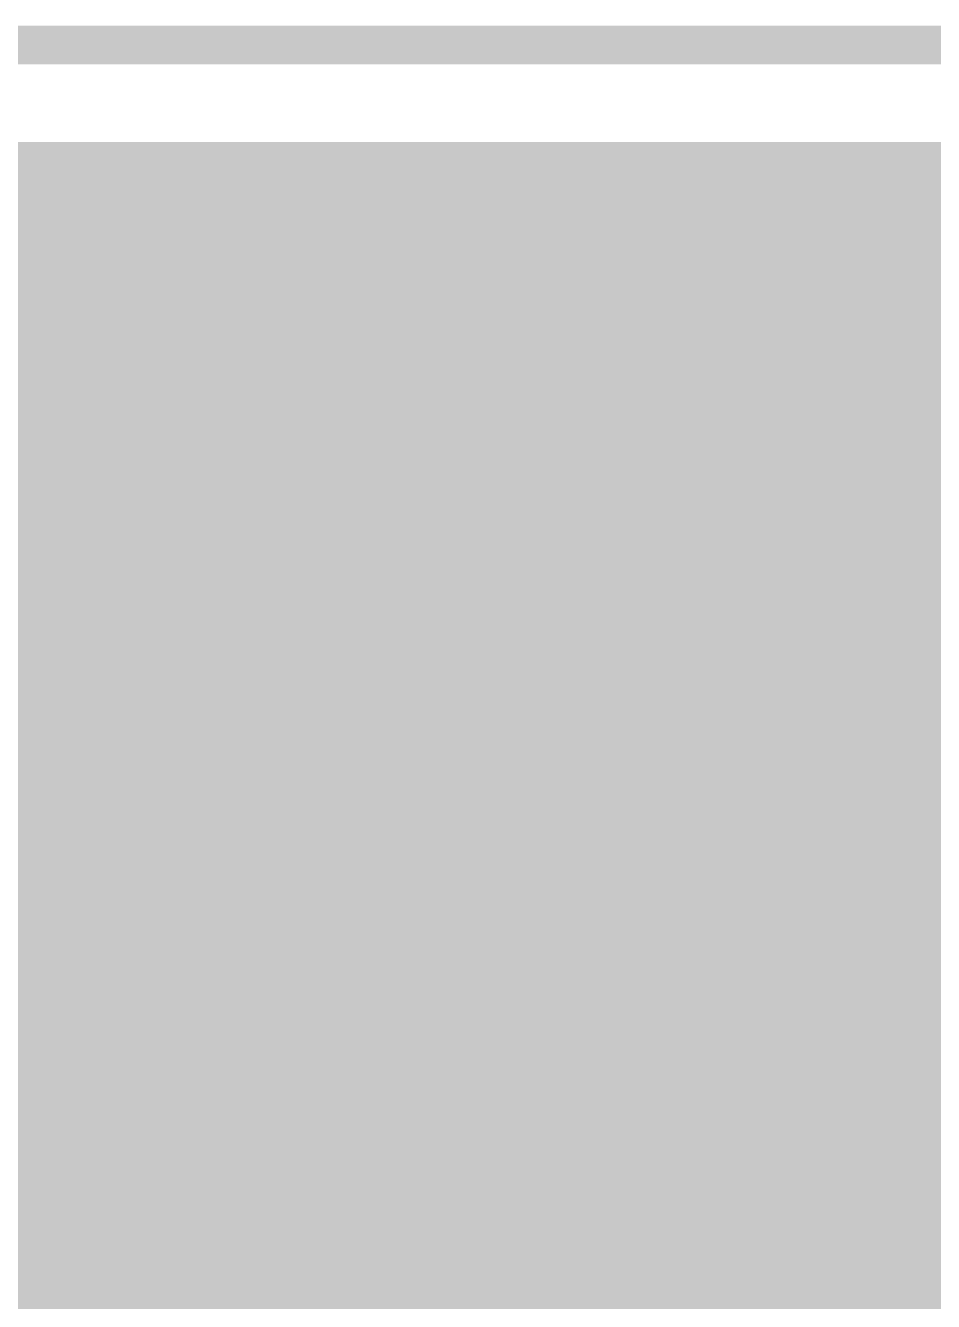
# Model space of a CAD drawing. Extents: x -5 to 157, y -120 to 103.
# Drawn here: x 88.77 to 94.74, y 94.74 to 103.13 of the extents above; entities that cross this region are included whole.
import ezdxf

# ---------------------------------------------------------------- set-up
doc = ezdxf.new("R2010")
doc.units = 0
doc.header["$MEASUREMENT"] = 0
doc.layers.get('0').update_dxf_attribs({"linetype": 'CONTINUOUS'})
for name, color, linetype in [('22-304-2_BOT', 7, 'CONTINUOUS'), ('22-304-2_DRD', 7, 'CONTINUOUS'), ('22-304-2_DRL', 2, 'CONTINUOUS'), ('22-304-2_IN1', 4, 'CONTINUOUS'), ('22-304-2_IN2', 3, 'CONTINUOUS'), ('22-304-2_SMB', 5, 'CONTINUOUS'), ('22-304-2_SMT', 10, 'CONTINUOUS'), ('22-304-2_SPB', 14, 'CONTINUOUS'), ('22-304-2_SSB', 12, 'CONTINUOUS'), ('22-304-2_TOP', 13, 'CONTINUOUS'), ('THRUHOLE_TAP', 7, 'CONTINUOUS')]:
    doc.layers.add(name, color=color, linetype=linetype)

# ---------------------------------------------------------------- blocks, each defined once
blk = doc.blocks.new('ROUND_35')
at = {"const_width": 0.40005}
blk.add_lwpolyline([(-0.200024, 0, 1), (0.200024, 0, 1)], format="xyb", close=True, dxfattribs=at)
blk = doc.blocks.new('RECTANGLE_67')
blk.add_solid([(5.40004, 4.70027), (5.40004, -4.70027), (-5.40004, 4.70027), (-5.40004, -4.70027)])
blk = doc.blocks.new('ROUND_86')
at = {"const_width": 0.10033}
blk.add_lwpolyline([(-0.050164, 0, 1), (0.050164, 0, 1)], format="xyb", close=True, dxfattribs=at)
blk = doc.blocks.new('ROUND_80')
at = {"const_width": 0.10033}
blk.add_lwpolyline([(-0.050164, 0, 1), (0.050164, 0, 1)], format="xyb", close=True, dxfattribs=at)

msp = doc.modelspace()

# ---------------------------------------------------------------- linework, layer by layer
at = {"layer": '22-304-2_BOT'}
for points, const_width in [([(97.917, 102.235), (82.804, 102.235), (82.804, 89.154)], 0.254), ([(88.8492, 102.235), (88.8492, 89.154)], 0.254), ([(89.0778, 102.235), (89.0778, 89.154)], 0.254), ([(89.3064, 102.235), (89.3064, 89.154)], 0.254), ([(89.535, 102.235), (89.535, 89.154)], 0.254), ([(89.7636, 102.235), (89.7636, 89.154)], 0.254), ([(89.9922, 102.235), (89.9922, 89.154)], 0.254), ([(90.2208, 102.235), (90.2208, 89.154)], 0.254), ([(90.4494, 102.235), (90.4494, 89.154)], 0.254), ([(90.678, 102.235), (90.678, 89.154)], 0.254), ([(90.9066, 102.235), (90.9066, 89.154)], 0.254), ([(91.1352, 102.235), (91.1352, 89.154)], 0.254), ([(91.3638, 102.235), (91.3638, 89.154)], 0.254), ([(91.5924, 102.235), (91.5924, 89.154)], 0.254), ([(91.821, 102.235), (91.821, 89.154)], 0.254), ([(92.0496, 102.235), (92.0496, 89.154)], 0.254), ([(92.2782, 102.235), (92.2782, 89.154)], 0.254), ([(92.5068, 102.235), (92.5068, 89.154)], 0.254), ([(92.7354, 102.235), (92.7354, 89.154)], 0.254), ([(92.964, 102.235), (92.964, 89.154)], 0.254), ([(93.1926, 102.235), (93.1926, 89.154)], 0.254), ([(93.4212, 102.235), (93.4212, 89.154)], 0.254), ([(93.6498, 102.235), (93.6498, 89.154)], 0.254), ([(93.8784, 102.235), (93.8784, 89.154)], 0.254), ([(94.107, 102.235), (94.107, 89.154)], 0.254), ([(94.3356, 102.235), (94.3356, 89.154)], 0.254), ([(94.5642, 102.235), (94.5642, 89.154)], 0.254), ([(94.7928, 102.235), (94.7928, 89.154)], 0.254), ([(98.0948, 102.0572), (82.804, 102.0572)], 0.254), ([(98.3234, 101.8286), (82.804, 101.8286)], 0.254), ([(98.552, 101.6), (82.804, 101.6)], 0.254), ([(98.7806, 101.3714), (82.804, 101.3714)], 0.254), ([(99.0092, 101.1428), (82.804, 101.1428)], 0.254), ([(99.2378, 100.9142), (82.804, 100.9142)], 0.254), ([(99.4664, 100.6856), (82.804, 100.6856)], 0.254), ([(99.695, 100.457), (82.804, 100.457)], 0.254), ([(99.9236, 100.2284), (82.804, 100.2284)], 0.254), ([(100.1522, 99.9998), (82.804, 99.9998)], 0.254), ([(100.3808, 99.7712), (82.804, 99.7712)], 0.254), ([(100.6094, 99.5426), (82.804, 99.5426)], 0.254), ([(100.838, 99.314), (82.804, 99.314)], 0.254), ([(101.0666, 99.0854), (82.804, 99.0854)], 0.254), ([(101.2952, 98.8568), (82.804, 98.8568)], 0.254), ([(101.5238, 98.6282), (82.804, 98.6282)], 0.254), ([(101.7524, 98.3996), (82.804, 98.3996)], 0.254), ([(101.981, 98.171), (82.804, 98.171)], 0.254), ([(102.2096, 97.9424), (82.804, 97.9424)], 0.254), ([(102.4382, 97.7138), (82.804, 97.7138)], 0.254), ([(102.6668, 97.4852), (82.804, 97.4852)], 0.254), ([(102.8954, 97.2566), (82.804, 97.2566)], 0.254), ([(103.124, 97.028), (82.804, 97.028)], 0.254), ([(103.3526, 96.7994), (82.804, 96.7994)], 0.254), ([(103.5812, 96.5708), (82.804, 96.5708)], 0.254), ([(103.8098, 96.3422), (82.804, 96.3422)], 0.254), ([(104.0384, 96.1136), (82.804, 96.1136)], 0.254), ([(104.267, 95.885), (82.804, 95.885)], 0.254), ([(104.4956, 95.6564), (82.804, 95.6564)], 0.254), ([(104.7242, 95.4278), (82.804, 95.4278)], 0.254), ([(88.9, 94.91472), (89.61628, 94.91472), (95.25, 89.281), (95.25, 85.725), (99.568, 81.407), (100.9142, 81.407), (101.6, 80.7212)], 1.27), ([(104.9528, 95.1992), (82.804, 95.1992)], 0.254), ([(105.1814, 94.9706), (82.804, 94.9706)], 0.254), ([(105.41, 94.742), (82.804, 94.742)], 0.254)]:
    msp.add_lwpolyline(points, dxfattribs=dict(at, const_width=const_width))
at = {"layer": '22-304-2_DRD', "const_width": 0.254}
for points in [[(44.99864, -115.99926), (44.99864, 25.99944), (48.00092, 28.99918), (86.79942, 28.99918), (89.79916, 25.99944), (89.79916, -31.0007), (92.7989, -34.00044), (136.79932, -34.00044), (139.79906, -31.0007), (139.79906, 58.0009), (136.79932, 61.00064), (115.30076, 61.00064), (107.29976, 68.9991), (107.29976, 94.99854), (99.29876, 102.99954), (35.49904, 102.99954), (27.50058, 94.99854), (27.50058, 68.9991), (19.49958, 61.00064), (-1.99898, 61.00064), (-4.99872, 58.0009), (-4.99872, -2.99974), (18.00098, -25.99944), (18.00098, -115.99926)], [(88.646, 102.235), (88.265, 101.854)], [(89.154, 102.235), (88.646, 102.235)], [(89.535, 101.854), (89.154, 102.235)], [(89.916, 102.235), (89.535, 101.854)], [(90.424, 102.235), (89.916, 102.235)], [(90.805, 101.854), (90.424, 102.235)], [(91.186, 102.235), (90.805, 101.854)], [(91.694, 102.235), (91.186, 102.235)], [(92.075, 101.854), (91.694, 102.235)], [(92.456, 102.235), (92.075, 101.854)], [(92.964, 102.235), (92.456, 102.235)], [(93.345, 101.854), (92.964, 102.235)], [(93.726, 102.235), (93.345, 101.854)], [(94.234, 102.235), (93.726, 102.235)], [(94.615, 101.854), (94.234, 102.235)], [(94.996, 102.235), (94.615, 101.854)], [(88.646, 101.981), (88.646, 101.854)], [(88.773, 101.981), (88.646, 101.981)], [(88.773, 101.854), (88.773, 101.981)], [(89.027, 101.981), (89.027, 101.854)], [(89.154, 101.981), (89.027, 101.981)], [(89.154, 101.854), (89.154, 101.981)], [(89.916, 101.981), (89.916, 101.854)], [(90.043, 101.981), (89.916, 101.981)], [(90.043, 101.854), (90.043, 101.981)], [(90.297, 101.981), (90.297, 101.854)], [(90.424, 101.981), (90.297, 101.981)], [(90.424, 101.854), (90.424, 101.981)], [(91.186, 101.981), (91.186, 101.854)], [(91.313, 101.981), (91.186, 101.981)], [(91.313, 101.854), (91.313, 101.981)], [(91.567, 101.981), (91.567, 101.854)], [(91.694, 101.981), (91.567, 101.981)], [(91.694, 101.854), (91.694, 101.981)], [(92.456, 101.981), (92.456, 101.854)], [(92.583, 101.981), (92.456, 101.981)], [(92.583, 101.854), (92.583, 101.981)], [(92.837, 101.981), (92.837, 101.854)], [(92.964, 101.981), (92.837, 101.981)], [(92.964, 101.854), (92.964, 101.981)], [(93.726, 101.981), (93.726, 101.854)], [(93.853, 101.981), (93.726, 101.981)], [(93.853, 101.854), (93.853, 101.981)], [(94.107, 101.981), (94.107, 101.854)], [(94.234, 101.981), (94.107, 101.981)], [(94.234, 101.854), (94.234, 101.981)], [(88.646, 101.854), (88.773, 101.854)], [(89.027, 101.854), (89.154, 101.854)], [(89.535, 101.854), (89.535, 101.346)], [(89.535, 101.346), (89.535, 101.854)], [(89.916, 101.854), (90.043, 101.854)], [(90.297, 101.854), (90.424, 101.854)], [(90.805, 101.854), (90.805, 101.346)], [(90.805, 101.346), (90.805, 101.854)], [(91.186, 101.854), (91.313, 101.854)], [(91.567, 101.854), (91.694, 101.854)], [(92.075, 101.854), (92.075, 101.346)], [(92.075, 101.346), (92.075, 101.854)], [(92.456, 101.854), (92.583, 101.854)], [(92.837, 101.854), (92.964, 101.854)], [(93.345, 101.854), (93.345, 101.346)], [(93.345, 101.346), (93.345, 101.854)], [(93.726, 101.854), (93.853, 101.854)], [(94.107, 101.854), (94.234, 101.854)], [(94.615, 101.854), (94.615, 101.346)], [(94.615, 101.346), (94.615, 101.854)], [(88.773, 101.219), (88.519, 101.473)], [(89.281, 101.473), (89.027, 101.219)], [(90.043, 101.219), (89.789, 101.473)], [(90.551, 101.473), (90.297, 101.219)], [(91.313, 101.219), (91.059, 101.473)], [(91.821, 101.473), (91.567, 101.219)], [(92.583, 101.219), (92.329, 101.473)], [(93.091, 101.473), (92.837, 101.219)], [(93.853, 101.219), (93.599, 101.473)], [(94.361, 101.473), (94.107, 101.219)], [(88.265, 101.346), (88.646, 100.965)], [(89.154, 100.965), (89.535, 101.346)], [(89.535, 101.346), (89.916, 100.965)], [(90.424, 100.965), (90.805, 101.346)], [(90.805, 101.346), (91.186, 100.965)], [(91.694, 100.965), (92.075, 101.346)], [(92.075, 101.346), (92.456, 100.965)], [(92.964, 100.965), (93.345, 101.346)], [(93.345, 101.346), (93.726, 100.965)], [(94.234, 100.965), (94.615, 101.346)], [(94.615, 101.346), (94.996, 100.965)], [(89.027, 101.219), (88.773, 101.219)], [(90.297, 101.219), (90.043, 101.219)], [(91.567, 101.219), (91.313, 101.219)], [(92.837, 101.219), (92.583, 101.219)], [(94.107, 101.219), (93.853, 101.219)], [(88.646, 100.965), (89.154, 100.965)], [(89.916, 100.965), (90.424, 100.965)], [(91.186, 100.965), (91.694, 100.965)], [(92.456, 100.965), (92.964, 100.965)], [(93.726, 100.965), (94.234, 100.965)], [(88.646, 99.695), (88.265, 99.314)], [(89.154, 99.695), (88.646, 99.695)], [(89.535, 99.314), (89.154, 99.695)], [(89.916, 99.695), (89.535, 99.314)], [(90.424, 99.695), (89.916, 99.695)], [(90.805, 99.314), (90.424, 99.695)], [(91.186, 99.695), (90.805, 99.314)], [(91.694, 99.695), (91.186, 99.695)], [(92.075, 99.314), (91.694, 99.695)], [(92.456, 99.695), (92.075, 99.314)], [(92.964, 99.695), (92.456, 99.695)], [(93.345, 99.314), (92.964, 99.695)], [(93.726, 99.695), (93.345, 99.314)], [(94.234, 99.695), (93.726, 99.695)], [(94.615, 99.314), (94.234, 99.695)], [(94.996, 99.695), (94.615, 99.314)], [(88.646, 99.441), (88.646, 99.314)], [(88.773, 99.441), (88.646, 99.441)], [(88.773, 99.314), (88.773, 99.441)], [(89.027, 99.441), (89.027, 99.314)], [(89.154, 99.441), (89.027, 99.441)], [(89.154, 99.314), (89.154, 99.441)], [(89.916, 99.441), (89.916, 99.314)], [(90.043, 99.441), (89.916, 99.441)], [(90.043, 99.314), (90.043, 99.441)], [(90.297, 99.441), (90.297, 99.314)], [(90.424, 99.441), (90.297, 99.441)], [(90.424, 99.314), (90.424, 99.441)], [(91.186, 99.441), (91.186, 99.314)], [(91.313, 99.441), (91.186, 99.441)], [(91.313, 99.314), (91.313, 99.441)], [(91.567, 99.441), (91.567, 99.314)], [(91.694, 99.441), (91.567, 99.441)], [(91.694, 99.314), (91.694, 99.441)], [(92.456, 99.441), (92.456, 99.314)], [(92.583, 99.441), (92.456, 99.441)], [(92.583, 99.314), (92.583, 99.441)], [(92.837, 99.441), (92.837, 99.314)], [(92.964, 99.441), (92.837, 99.441)], [(92.964, 99.314), (92.964, 99.441)], [(93.726, 99.441), (93.726, 99.314)], [(93.853, 99.441), (93.726, 99.441)], [(93.853, 99.314), (93.853, 99.441)], [(94.107, 99.441), (94.107, 99.314)], [(94.234, 99.441), (94.107, 99.441)], [(94.234, 99.314), (94.234, 99.441)], [(88.646, 99.314), (88.773, 99.314)], [(89.027, 99.314), (89.154, 99.314)], [(89.535, 99.314), (89.535, 98.806)], [(89.535, 98.806), (89.535, 99.314)], [(89.916, 99.314), (90.043, 99.314)], [(90.297, 99.314), (90.424, 99.314)], [(90.805, 99.314), (90.805, 98.806)], [(90.805, 98.806), (90.805, 99.314)], [(91.186, 99.314), (91.313, 99.314)], [(91.567, 99.314), (91.694, 99.314)], [(92.075, 99.314), (92.075, 98.806)], [(92.075, 98.806), (92.075, 99.314)], [(92.456, 99.314), (92.583, 99.314)], [(92.837, 99.314), (92.964, 99.314)], [(93.345, 99.314), (93.345, 98.806)], [(93.345, 98.806), (93.345, 99.314)], [(93.726, 99.314), (93.853, 99.314)], [(94.107, 99.314), (94.234, 99.314)], [(94.615, 99.314), (94.615, 98.806)], [(94.615, 98.806), (94.615, 99.314)], [(88.773, 98.679), (88.519, 98.933)], [(89.281, 98.933), (89.027, 98.679)], [(90.043, 98.679), (89.789, 98.933)], [(90.551, 98.933), (90.297, 98.679)], [(91.313, 98.679), (91.059, 98.933)], [(91.821, 98.933), (91.567, 98.679)], [(92.583, 98.679), (92.329, 98.933)], [(93.091, 98.933), (92.837, 98.679)], [(93.853, 98.679), (93.599, 98.933)], [(94.361, 98.933), (94.107, 98.679)], [(88.265, 98.806), (88.646, 98.425)], [(89.154, 98.425), (89.535, 98.806)], [(89.535, 98.806), (89.916, 98.425)], [(90.424, 98.425), (90.805, 98.806)], [(90.805, 98.806), (91.186, 98.425)], [(91.694, 98.425), (92.075, 98.806)], [(92.075, 98.806), (92.456, 98.425)], [(92.964, 98.425), (93.345, 98.806)], [(93.345, 98.806), (93.726, 98.425)], [(94.234, 98.425), (94.615, 98.806)], [(94.615, 98.806), (94.996, 98.425)], [(89.027, 98.679), (88.773, 98.679)], [(90.297, 98.679), (90.043, 98.679)], [(91.567, 98.679), (91.313, 98.679)], [(92.837, 98.679), (92.583, 98.679)], [(94.107, 98.679), (93.853, 98.679)], [(88.646, 98.425), (89.154, 98.425)], [(89.916, 98.425), (90.424, 98.425)], [(91.186, 98.425), (91.694, 98.425)], [(92.456, 98.425), (92.964, 98.425)], [(93.726, 98.425), (94.234, 98.425)], [(88.646, 97.155), (88.265, 96.774)], [(89.154, 97.155), (88.646, 97.155)], [(89.535, 96.774), (89.154, 97.155)], [(89.916, 97.155), (89.535, 96.774)], [(90.424, 97.155), (89.916, 97.155)], [(90.805, 96.774), (90.424, 97.155)], [(91.186, 97.155), (90.805, 96.774)], [(91.694, 97.155), (91.186, 97.155)], [(92.075, 96.774), (91.694, 97.155)], [(92.456, 97.155), (92.075, 96.774)], [(92.964, 97.155), (92.456, 97.155)], [(93.345, 96.774), (92.964, 97.155)], [(93.726, 97.155), (93.345, 96.774)], [(94.234, 97.155), (93.726, 97.155)], [(94.615, 96.774), (94.234, 97.155)], [(94.996, 97.155), (94.615, 96.774)], [(88.646, 96.901), (88.646, 96.774)], [(88.773, 96.901), (88.646, 96.901)], [(88.773, 96.774), (88.773, 96.901)], [(89.027, 96.901), (89.027, 96.774)], [(89.154, 96.901), (89.027, 96.901)], [(89.154, 96.774), (89.154, 96.901)], [(89.916, 96.901), (89.916, 96.774)], [(90.043, 96.901), (89.916, 96.901)], [(90.043, 96.774), (90.043, 96.901)], [(90.297, 96.901), (90.297, 96.774)], [(90.424, 96.901), (90.297, 96.901)], [(90.424, 96.774), (90.424, 96.901)], [(91.186, 96.901), (91.186, 96.774)], [(91.313, 96.901), (91.186, 96.901)], [(91.313, 96.774), (91.313, 96.901)], [(91.567, 96.901), (91.567, 96.774)], [(91.694, 96.901), (91.567, 96.901)], [(91.694, 96.774), (91.694, 96.901)], [(92.456, 96.901), (92.456, 96.774)], [(92.583, 96.901), (92.456, 96.901)], [(92.583, 96.774), (92.583, 96.901)], [(92.837, 96.901), (92.837, 96.774)], [(92.964, 96.901), (92.837, 96.901)], [(92.964, 96.774), (92.964, 96.901)], [(93.726, 96.901), (93.726, 96.774)], [(93.853, 96.901), (93.726, 96.901)], [(93.853, 96.774), (93.853, 96.901)], [(94.107, 96.901), (94.107, 96.774)], [(94.234, 96.901), (94.107, 96.901)], [(94.234, 96.774), (94.234, 96.901)], [(88.646, 96.774), (88.773, 96.774)], [(89.027, 96.774), (89.154, 96.774)], [(89.535, 96.774), (89.535, 96.266)], [(89.535, 96.266), (89.535, 96.774)], [(89.916, 96.774), (90.043, 96.774)], [(90.297, 96.774), (90.424, 96.774)], [(90.805, 96.774), (90.805, 96.266)], [(90.805, 96.266), (90.805, 96.774)], [(91.186, 96.774), (91.313, 96.774)], [(91.567, 96.774), (91.694, 96.774)], [(92.075, 96.774), (92.075, 96.266)], [(92.075, 96.266), (92.075, 96.774)], [(92.456, 96.774), (92.583, 96.774)], [(92.837, 96.774), (92.964, 96.774)], [(93.345, 96.774), (93.345, 96.266)], [(93.345, 96.266), (93.345, 96.774)], [(93.726, 96.774), (93.853, 96.774)], [(94.107, 96.774), (94.234, 96.774)], [(94.615, 96.774), (94.615, 96.266)], [(94.615, 96.266), (94.615, 96.774)], [(88.773, 96.139), (88.519, 96.393)], [(89.281, 96.393), (89.027, 96.139)], [(90.043, 96.139), (89.789, 96.393)], [(90.551, 96.393), (90.297, 96.139)], [(91.313, 96.139), (91.059, 96.393)], [(91.821, 96.393), (91.567, 96.139)], [(92.583, 96.139), (92.329, 96.393)], [(93.091, 96.393), (92.837, 96.139)], [(93.853, 96.139), (93.599, 96.393)], [(94.361, 96.393), (94.107, 96.139)], [(88.265, 96.266), (88.646, 95.885)], [(89.154, 95.885), (89.535, 96.266)], [(89.535, 96.266), (89.916, 95.885)], [(90.424, 95.885), (90.805, 96.266)], [(90.805, 96.266), (91.186, 95.885)], [(91.694, 95.885), (92.075, 96.266)], [(92.075, 96.266), (92.456, 95.885)], [(92.964, 95.885), (93.345, 96.266)], [(93.345, 96.266), (93.726, 95.885)], [(94.234, 95.885), (94.615, 96.266)], [(94.615, 96.266), (94.996, 95.885)], [(89.027, 96.139), (88.773, 96.139)], [(90.297, 96.139), (90.043, 96.139)], [(91.567, 96.139), (91.313, 96.139)], [(92.837, 96.139), (92.583, 96.139)], [(94.107, 96.139), (93.853, 96.139)], [(88.646, 95.885), (89.154, 95.885)], [(89.916, 95.885), (90.424, 95.885)], [(91.186, 95.885), (91.694, 95.885)], [(92.456, 95.885), (92.964, 95.885)], [(93.726, 95.885), (94.234, 95.885)]]:
    msp.add_lwpolyline(points, dxfattribs=at)
at = {"layer": '22-304-2_DRL', "const_width": 0.254}
msp.add_lwpolyline([(44.99864, -115.99926), (44.99864, 25.99944), (48.00092, 28.99918), (86.79942, 28.99918), (89.79916, 25.99944), (89.79916, -31.0007), (92.7989, -34.00044), (136.79932, -34.00044), (139.79906, -31.0007), (139.79906, 58.0009), (136.79932, 61.00064), (115.30076, 61.00064), (107.29976, 68.9991), (107.29976, 94.99854), (99.29876, 102.99954), (35.49904, 102.99954), (27.50058, 94.99854), (27.50058, 68.9991), (19.49958, 61.00064), (-1.99898, 61.00064), (-4.99872, 58.0009), (-4.99872, -2.99974), (18.00098, -25.99944), (18.00098, -115.99926)], dxfattribs=at)
at = {"layer": '22-304-2_IN2', "const_width": 0.254}
for points in [[(88.265, 100.79228, 0.1681193), (88.9, 100.57256)], [(88.9, 100.57384, 0.1681191), (89.53421, 100.79329)], [(89.535, 100.79228, 0.1681193), (90.17, 100.57256)], [(90.17, 100.57384, 0.1681191), (90.80421, 100.79329)], [(90.805, 100.79228, 0.1681193), (91.44, 100.57256)], [(91.44, 100.57384, 0.1681191), (92.07421, 100.79329)], [(92.075, 100.79228, 0.1681193), (92.71, 100.57256)], [(92.71, 100.57384, 0.1681191), (93.34421, 100.79329)], [(93.345, 100.79228, 0.1681193), (93.98, 100.57256)], [(93.98, 100.57384, 0.1681191), (94.61421, 100.79329)], [(94.615, 100.79228, 0.1681193), (95.25, 100.57256)], [(88.9, 100.08616, 0.1685133), (88.26456, 99.86574)], [(89.535, 99.86518, 0.1685129), (88.9, 100.08545)], [(90.17, 100.08616, 0.1685133), (89.53456, 99.86574)], [(90.805, 99.86518, 0.1685129), (90.17, 100.08545)], [(91.44, 100.08616, 0.1685133), (90.80456, 99.86574)], [(92.075, 99.86518, 0.1685129), (91.44, 100.08545)], [(92.71, 100.08616, 0.1685133), (92.07456, 99.86574)], [(93.345, 99.86518, 0.1685129), (92.71, 100.08545)], [(93.98, 100.08616, 0.1685133), (93.34456, 99.86574)], [(94.615, 99.86518, 0.1685129), (93.98, 100.08545)], [(95.25, 100.08616, 0.1685133), (94.61456, 99.86574)], [(88.265, 98.25228, 0.1681193), (88.9, 98.03256)], [(88.9, 98.03384, 0.1681191), (89.53421, 98.25329)], [(89.535, 98.25228, 0.1681193), (90.17, 98.03256)], [(90.17, 98.03384, 0.1681191), (90.80421, 98.25329)], [(90.805, 98.25228, 0.1681193), (91.44, 98.03256)], [(91.44, 98.03384, 0.1681191), (92.07421, 98.25329)], [(92.075, 98.25228, 0.1681193), (92.71, 98.03256)], [(92.71, 98.03384, 0.1681191), (93.34421, 98.25329)], [(93.345, 98.25228, 0.1681193), (93.98, 98.03256)], [(93.98, 98.03384, 0.1681191), (94.61421, 98.25329)], [(94.615, 98.25228, 0.1681193), (95.25, 98.03256)], [(88.9, 97.54616, 0.1685133), (88.26456, 97.32574)], [(89.535, 97.32518, 0.1685129), (88.9, 97.54545)], [(90.17, 97.54616, 0.1685133), (89.53456, 97.32574)], [(90.805, 97.32518, 0.1685129), (90.17, 97.54545)], [(91.44, 97.54616, 0.1685133), (90.80456, 97.32574)], [(92.075, 97.32518, 0.1685129), (91.44, 97.54545)], [(92.71, 97.54616, 0.1685133), (92.07456, 97.32574)], [(93.345, 97.32518, 0.1685129), (92.71, 97.54545)], [(93.98, 97.54616, 0.1685133), (93.34456, 97.32574)], [(94.615, 97.32518, 0.1685129), (93.98, 97.54545)], [(95.25, 97.54616, 0.1685133), (94.61456, 97.32574)], [(88.265, 95.71228, 0.1681193), (88.9, 95.49256)], [(88.9, 95.49384, 0.1681191), (89.53421, 95.71329)], [(89.535, 95.71228, 0.1681193), (90.17, 95.49256)], [(90.17, 95.49384, 0.1681191), (90.80421, 95.71329)], [(90.805, 95.71228, 0.1681193), (91.44, 95.49256)], [(91.44, 95.49384, 0.1681191), (92.07421, 95.71329)], [(92.075, 95.71228, 0.1681193), (92.71, 95.49256)], [(92.71, 95.49384, 0.1681191), (93.34421, 95.71329)], [(93.345, 95.71228, 0.1681193), (93.98, 95.49256)], [(93.98, 95.49384, 0.1681191), (94.61421, 95.71329)], [(94.615, 95.71228, 0.1681193), (95.25, 95.49256)], [(88.9, 95.00616, 0.1685133), (88.26456, 94.78574)], [(89.535, 94.78518, 0.1685129), (88.9, 95.00545)], [(90.17, 95.00616, 0.1685133), (89.53456, 94.78574)], [(90.805, 94.78518, 0.1685129), (90.17, 95.00545)], [(91.44, 95.00616, 0.1685133), (90.80456, 94.78574)], [(92.075, 94.78518, 0.1685129), (91.44, 95.00545)], [(92.71, 95.00616, 0.1685133), (92.07456, 94.78574)], [(93.345, 94.78518, 0.1685129), (92.71, 95.00545)], [(93.98, 95.00616, 0.1685133), (93.34456, 94.78574)], [(94.615, 94.78518, 0.1685129), (93.98, 95.00545)], [(95.25, 95.00616, 0.1685133), (94.61456, 94.78574)]]:
    msp.add_lwpolyline(points, format="xyb", dxfattribs=at)
for points in [[(89.61628, 100.7364), (89.45372, 100.7364)], [(90.88628, 100.7364), (90.72372, 100.7364)], [(90.7796, 100.7745), (90.7796, 99.8855)], [(92.15628, 100.7364), (91.99372, 100.7364)], [(92.1512, 100.73894), (92.1512, 99.92106)], [(93.42628, 100.7364), (93.26372, 100.7364)], [(93.2942, 100.75672), (93.2942, 99.90328)], [(94.69628, 100.7364), (94.53372, 100.7364)], [(94.6658, 100.75672), (94.6658, 99.90328)], [(89.408, 100.70846), (89.408, 99.95154)], [(89.6366, 100.7237), (89.6366, 99.9363)], [(90.551, 100.6475), (90.551, 100.0125)], [(91.0082, 100.66782), (91.0082, 99.98964)], [(91.9226, 100.69322), (91.9226, 99.96424)], [(93.5228, 100.68052), (93.5228, 99.97948)], [(94.4372, 100.68052), (94.4372, 99.97948)], [(88.7222, 100.58908), (88.7222, 100.07092)], [(88.9508, 100.57384), (88.9508, 100.08362)], [(89.1794, 100.61194), (89.1794, 100.04806)], [(89.8652, 100.61956), (89.8652, 100.04044)], [(90.0938, 100.57638), (90.0938, 100.08362)], [(90.3224, 100.584), (90.3224, 100.07346)], [(91.2368, 100.59416), (91.2368, 100.06584)], [(91.4654, 100.57384), (91.4654, 100.08616)], [(91.694, 100.60432), (91.694, 100.05314)], [(92.3798, 100.62718), (92.3798, 100.03028)], [(92.6084, 100.57892), (92.6084, 100.08108)], [(92.837, 100.58146), (92.837, 100.07854)], [(93.0656, 100.63734), (93.0656, 100.02266)], [(93.7514, 100.59924), (93.7514, 100.06076)], [(93.98, 100.57384), (93.98, 100.08616)], [(94.2086, 100.59924), (94.2086, 100.06076)], [(100.6602, 100.5078), (81.153, 100.5078)], [(100.8888, 100.2792), (81.31048, 100.2792)], [(89.90076, 100.0506), (89.1667, 100.0506)], [(91.17076, 100.0506), (90.4367, 100.0506)], [(92.44076, 100.0506), (91.7067, 100.0506)], [(93.71076, 100.0506), (92.9767, 100.0506)], [(94.98076, 100.0506), (94.2467, 100.0506)], [(89.57818, 98.2218), (89.49182, 98.2218)], [(90.84818, 98.2218), (90.76182, 98.2218)], [(90.7796, 98.2345), (90.7796, 97.3455)], [(92.11818, 98.2218), (92.03182, 98.2218)], [(93.2942, 98.21672), (93.2942, 97.36328)], [(93.38818, 98.2218), (93.30182, 98.2218)], [(94.65818, 98.2218), (94.57182, 98.2218)], [(94.6658, 98.21672), (94.6658, 97.36328)], [(89.408, 98.16846), (89.408, 97.41154)], [(89.6366, 98.1837), (89.6366, 97.3963)], [(91.0082, 98.12782), (91.0082, 97.44964)], [(91.9226, 98.15322), (91.9226, 97.42424)], [(92.1512, 98.19894), (92.1512, 97.38106)], [(93.5228, 98.14052), (93.5228, 97.43948)], [(94.4372, 98.14052), (94.4372, 97.43948)], [(88.7222, 98.04908), (88.7222, 97.53092)], [(89.1794, 98.07194), (89.1794, 97.50806)], [(89.8652, 98.07956), (89.8652, 97.50044)], [(90.3224, 98.044), (90.3224, 97.53346)], [(90.551, 98.1075), (90.551, 97.4725)], [(91.2368, 98.05416), (91.2368, 97.52584)], [(91.694, 98.06432), (91.694, 97.51314)], [(92.3798, 98.08718), (92.3798, 97.49028)], [(92.837, 98.04146), (92.837, 97.53854)], [(93.0656, 98.09734), (93.0656, 97.48266)], [(93.7514, 98.05924), (93.7514, 97.52076)], [(94.2086, 98.05924), (94.2086, 97.52076)], [(103.1748, 97.9932), (82.15884, 97.9932)], [(88.9508, 98.03384), (88.9508, 97.54362)], [(90.0938, 98.03638), (90.0938, 97.54362)], [(91.4654, 98.03384), (91.4654, 97.54616)], [(92.6084, 98.03892), (92.6084, 97.54108)], [(93.98, 98.03384), (93.98, 97.54616)], [(103.4034, 97.7646), (82.17916, 97.7646)], [(88.75522, 97.536), (87.77478, 97.536)], [(90.02522, 97.536), (89.04478, 97.536)], [(91.29522, 97.536), (90.31478, 97.536)], [(92.56522, 97.536), (91.58478, 97.536)], [(93.83522, 97.536), (92.85478, 97.536)], [(95.10522, 97.536), (94.12478, 97.536)], [(90.7796, 95.6945), (90.7796, 94.8055)], [(89.408, 95.62846), (89.408, 94.87154)], [(89.6366, 95.6437), (89.6366, 94.8563)], [(91.9226, 95.61322), (91.9226, 94.88424)], [(92.1512, 95.65894), (92.1512, 94.84106)], [(93.2942, 95.67672), (93.2942, 94.82328)], [(94.6658, 95.67672), (94.6658, 94.82328)], [(89.1794, 95.53194), (89.1794, 94.96806)], [(89.8652, 95.53956), (89.8652, 94.96044)], [(90.551, 95.5675), (90.551, 94.9325)], [(91.0082, 95.58782), (91.0082, 94.90964)], [(92.3798, 95.54718), (92.3798, 94.95028)], [(93.0656, 95.55734), (93.0656, 94.94266)], [(93.5228, 95.60052), (93.5228, 94.89948)], [(94.4372, 95.60052), (94.4372, 94.89948)], [(105.6894, 95.4786), (77.70876, 95.4786)], [(88.7222, 95.50908), (88.7222, 94.99092)], [(88.9508, 95.49384), (88.9508, 95.00362)], [(90.0938, 95.49638), (90.0938, 95.00362)], [(90.3224, 95.504), (90.3224, 94.99346)], [(91.2368, 95.51416), (91.2368, 94.98584)], [(91.4654, 95.49384), (91.4654, 95.00616)], [(91.694, 95.52432), (91.694, 94.97314)], [(92.6084, 95.49892), (92.6084, 95.00108)], [(92.837, 95.50146), (92.837, 94.99854)], [(93.7514, 95.51924), (93.7514, 94.98076)], [(93.98, 95.49384), (93.98, 95.00616)], [(94.2086, 95.51924), (94.2086, 94.98076)], [(105.918, 95.25), (77.72654, 95.25)], [(106.1466, 95.0214), (77.70876, 95.0214)]]:
    msp.add_lwpolyline(points, dxfattribs=at)
at = {"layer": '22-304-2_SMB', "const_width": 0.254}
for points in [[(97.536, 101.346), (83.693, 101.346), (83.693, 89.789)], [(97.5614, 101.3206), (83.693, 101.3206)], [(88.8238, 101.346), (88.8238, 89.789)], [(89.0524, 101.346), (89.0524, 89.789)], [(89.281, 101.346), (89.281, 89.789)], [(89.5096, 101.346), (89.5096, 89.789)], [(89.7382, 101.346), (89.7382, 89.789)], [(89.9668, 101.346), (89.9668, 89.789)], [(90.1954, 101.346), (90.1954, 89.789)], [(90.424, 101.346), (90.424, 89.789)], [(90.6526, 101.346), (90.6526, 89.789)], [(90.8812, 101.346), (90.8812, 89.789)], [(91.1098, 101.346), (91.1098, 89.789)], [(91.3384, 101.346), (91.3384, 89.789)], [(91.567, 101.346), (91.567, 89.789)], [(91.7956, 101.346), (91.7956, 89.789)], [(92.0242, 101.346), (92.0242, 89.789)], [(92.2528, 101.346), (92.2528, 89.789)], [(92.4814, 101.346), (92.4814, 89.789)], [(92.71, 101.346), (92.71, 89.789)], [(92.9386, 101.346), (92.9386, 89.789)], [(93.1672, 101.346), (93.1672, 89.789)], [(93.3958, 101.346), (93.3958, 89.789)], [(93.6244, 101.346), (93.6244, 89.789)], [(93.853, 101.346), (93.853, 89.789)], [(94.0816, 101.346), (94.0816, 89.789)], [(94.3102, 101.346), (94.3102, 89.789)], [(94.5388, 101.346), (94.5388, 89.789)], [(94.7674, 101.346), (94.7674, 89.789)], [(97.79, 101.092), (83.693, 101.092)], [(98.0186, 100.8634), (83.693, 100.8634)], [(98.2472, 100.6348), (83.693, 100.6348)], [(98.4758, 100.4062), (83.693, 100.4062)], [(98.7044, 100.1776), (83.693, 100.1776)], [(98.933, 99.949), (83.693, 99.949)], [(99.1616, 99.7204), (83.693, 99.7204)], [(99.3902, 99.4918), (83.693, 99.4918)], [(99.6188, 99.2632), (83.693, 99.2632)], [(99.8474, 99.0346), (83.693, 99.0346)], [(100.076, 98.806), (83.693, 98.806)], [(100.3046, 98.5774), (83.693, 98.5774)], [(100.5332, 98.3488), (83.693, 98.3488)], [(100.7618, 98.1202), (83.693, 98.1202)], [(100.9904, 97.8916), (83.693, 97.8916)], [(101.219, 97.663), (83.693, 97.663)], [(101.4476, 97.4344), (83.693, 97.4344)], [(101.6762, 97.2058), (83.693, 97.2058)], [(101.9048, 96.9772), (83.693, 96.9772)], [(102.1334, 96.7486), (83.693, 96.7486)], [(102.362, 96.52), (83.693, 96.52)], [(102.5906, 96.2914), (83.693, 96.2914)], [(102.8192, 96.0628), (83.693, 96.0628)], [(103.0478, 95.8342), (83.693, 95.8342)], [(103.2764, 95.6056), (83.693, 95.6056)], [(103.505, 95.377), (83.693, 95.377)], [(103.7336, 95.1484), (83.693, 95.1484)], [(103.759, 94.9198), (83.693, 94.9198)], [(103.759, 94.6912), (83.693, 94.6912)]]:
    msp.add_lwpolyline(points, dxfattribs=at)
at = {"layer": '22-304-2_SMT', "const_width": 0.254}
for points in [[(97.536, 101.346), (83.693, 101.346), (83.693, 89.789)], [(97.5614, 101.3206), (83.693, 101.3206)], [(88.8238, 101.346), (88.8238, 89.789)], [(89.0524, 101.346), (89.0524, 89.789)], [(89.281, 101.346), (89.281, 89.789)], [(89.5096, 101.346), (89.5096, 89.789)], [(89.7382, 101.346), (89.7382, 89.789)], [(89.9668, 101.346), (89.9668, 89.789)], [(90.1954, 101.346), (90.1954, 89.789)], [(90.424, 101.346), (90.424, 89.789)], [(90.6526, 101.346), (90.6526, 89.789)], [(90.8812, 101.346), (90.8812, 89.789)], [(91.1098, 101.346), (91.1098, 89.789)], [(91.3384, 101.346), (91.3384, 89.789)], [(91.567, 101.346), (91.567, 89.789)], [(91.7956, 101.346), (91.7956, 89.789)], [(92.0242, 101.346), (92.0242, 89.789)], [(92.2528, 101.346), (92.2528, 89.789)], [(92.4814, 101.346), (92.4814, 89.789)], [(92.71, 101.346), (92.71, 89.789)], [(92.9386, 101.346), (92.9386, 89.789)], [(93.1672, 101.346), (93.1672, 89.789)], [(93.3958, 101.346), (93.3958, 89.789)], [(93.6244, 101.346), (93.6244, 89.789)], [(93.853, 101.346), (93.853, 89.789)], [(94.0816, 101.346), (94.0816, 89.789)], [(94.3102, 101.346), (94.3102, 89.789)], [(94.5388, 101.346), (94.5388, 89.789)], [(94.7674, 101.346), (94.7674, 89.789)], [(97.79, 101.092), (83.693, 101.092)], [(98.0186, 100.8634), (83.693, 100.8634)], [(98.2472, 100.6348), (83.693, 100.6348)], [(98.4758, 100.4062), (83.693, 100.4062)], [(98.7044, 100.1776), (83.693, 100.1776)], [(98.933, 99.949), (83.693, 99.949)], [(99.1616, 99.7204), (83.693, 99.7204)], [(99.3902, 99.4918), (83.693, 99.4918)], [(99.6188, 99.2632), (83.693, 99.2632)], [(99.8474, 99.0346), (83.693, 99.0346)], [(100.076, 98.806), (83.693, 98.806)], [(100.3046, 98.5774), (83.693, 98.5774)], [(100.5332, 98.3488), (83.693, 98.3488)], [(100.7618, 98.1202), (83.693, 98.1202)], [(100.9904, 97.8916), (83.693, 97.8916)], [(101.219, 97.663), (83.693, 97.663)], [(101.4476, 97.4344), (83.693, 97.4344)], [(101.6762, 97.2058), (83.693, 97.2058)], [(101.9048, 96.9772), (83.693, 96.9772)], [(102.1334, 96.7486), (83.693, 96.7486)], [(102.362, 96.52), (83.693, 96.52)], [(102.5906, 96.2914), (83.693, 96.2914)], [(102.8192, 96.0628), (83.693, 96.0628)], [(103.0478, 95.8342), (83.693, 95.8342)], [(103.2764, 95.6056), (83.693, 95.6056)], [(103.505, 95.377), (83.693, 95.377)], [(103.7336, 95.1484), (83.693, 95.1484)], [(103.759, 94.9198), (83.693, 94.9198)], [(103.759, 94.6912), (83.693, 94.6912)]]:
    msp.add_lwpolyline(points, dxfattribs=at)
at = {"layer": '22-304-2_SPB', "const_width": 0.09906}
for points in [[(94.04858, 99.3648), (89.25052, 99.3648), (89.25052, 95.26524)], [(94.04858, 99.29876), (89.25052, 99.29876)], [(89.32672, 99.3648), (89.32672, 95.26524)], [(89.41816, 99.3648), (89.41816, 95.26524)], [(89.50706, 99.3648), (89.50706, 95.26524)], [(89.5985, 99.3648), (89.5985, 95.26524)], [(89.6874, 99.3648), (89.6874, 95.26524)], [(89.7763, 99.3648), (89.7763, 95.26524)], [(89.86774, 99.3648), (89.86774, 95.26524)], [(89.95664, 99.3648), (89.95664, 95.26524)], [(90.04808, 99.3648), (90.04808, 95.26524)], [(90.13698, 99.3648), (90.13698, 95.26524)], [(90.22588, 99.3648), (90.22588, 95.26524)], [(90.31732, 99.3648), (90.31732, 95.26524)], [(90.40622, 99.3648), (90.40622, 95.26524)], [(90.49766, 99.3648), (90.49766, 95.26524)], [(90.58656, 99.3648), (90.58656, 95.26524)], [(90.67546, 99.3648), (90.67546, 95.26524)], [(90.7669, 99.3648), (90.7669, 95.26524)], [(90.8558, 99.3648), (90.8558, 95.26524)], [(90.94724, 99.3648), (90.94724, 95.26524)], [(91.03614, 99.3648), (91.03614, 95.26524)], [(91.12504, 99.3648), (91.12504, 95.26524)], [(91.21648, 99.3648), (91.21648, 95.26524)], [(91.30538, 99.3648), (91.30538, 95.26524)], [(91.39682, 99.3648), (91.39682, 95.26524)], [(91.48572, 99.3648), (91.48572, 95.26524)], [(91.57462, 99.3648), (91.57462, 95.26524)], [(91.66606, 99.3648), (91.66606, 95.26524)], [(91.75496, 99.3648), (91.75496, 95.26524)], [(91.8464, 99.3648), (91.8464, 95.26524)], [(91.9353, 99.3648), (91.9353, 95.26524)], [(92.0242, 99.3648), (92.0242, 95.26524)], [(92.11564, 99.3648), (92.11564, 95.26524)], [(92.20454, 99.3648), (92.20454, 95.26524)], [(92.29598, 99.3648), (92.29598, 95.26524)], [(92.38488, 99.3648), (92.38488, 95.26524)], [(92.47378, 99.3648), (92.47378, 95.26524)], [(92.56522, 99.3648), (92.56522, 95.26524)], [(92.65412, 99.3648), (92.65412, 95.26524)], [(92.74302, 99.3648), (92.74302, 95.26524)], [(92.83446, 99.3648), (92.83446, 95.26524)], [(92.92336, 99.3648), (92.92336, 95.26524)], [(93.0148, 99.3648), (93.0148, 95.26524)], [(93.1037, 99.3648), (93.1037, 95.26524)], [(93.1926, 99.3648), (93.1926, 95.26524)], [(93.28404, 99.3648), (93.28404, 95.26524)], [(93.37294, 99.3648), (93.37294, 95.26524)], [(93.46438, 99.3648), (93.46438, 95.26524)], [(93.55328, 99.3648), (93.55328, 95.26524)], [(93.64218, 99.3648), (93.64218, 95.26524)], [(93.73362, 99.3648), (93.73362, 95.26524)], [(93.82252, 99.3648), (93.82252, 95.26524)], [(93.91396, 99.3648), (93.91396, 95.26524)], [(94.00286, 99.3648), (94.00286, 95.26524)], [(94.04858, 99.3648), (94.04858, 95.26524)], [(94.04858, 99.20732), (89.25052, 99.20732)], [(94.04858, 99.11842), (89.25052, 99.11842)], [(94.04858, 99.02952), (89.25052, 99.02952)], [(94.04858, 98.93808), (89.25052, 98.93808)], [(94.04858, 98.84918), (89.25052, 98.84918)], [(94.04858, 98.75774), (89.25052, 98.75774)], [(94.04858, 98.66884), (89.25052, 98.66884)], [(94.04858, 98.57994), (89.25052, 98.57994)], [(94.04858, 98.4885), (89.25052, 98.4885)], [(94.04858, 98.3996), (89.25052, 98.3996)], [(94.04858, 98.3107), (89.25052, 98.3107)], [(94.04858, 98.21926), (89.25052, 98.21926)], [(94.04858, 98.13036), (89.25052, 98.13036)], [(94.04858, 98.03892), (89.25052, 98.03892)], [(94.04858, 97.95002), (89.25052, 97.95002)], [(94.04858, 97.86112), (89.25052, 97.86112)], [(94.04858, 97.76968), (89.25052, 97.76968)], [(94.04858, 97.68078), (89.25052, 97.68078)], [(94.04858, 97.58934), (89.25052, 97.58934)], [(94.04858, 97.50044), (89.25052, 97.50044)], [(94.04858, 97.41154), (89.25052, 97.41154)], [(94.04858, 97.3201), (89.25052, 97.3201)], [(94.04858, 97.2312), (89.25052, 97.2312)], [(94.04858, 97.13976), (89.25052, 97.13976)], [(94.04858, 97.05086), (89.25052, 97.05086)], [(94.04858, 96.96196), (89.25052, 96.96196)], [(94.04858, 96.87052), (89.25052, 96.87052)], [(94.04858, 96.78162), (89.25052, 96.78162)], [(94.04858, 96.69018), (89.25052, 96.69018)], [(94.04858, 96.60128), (89.25052, 96.60128)], [(94.04858, 96.51238), (89.25052, 96.51238)], [(94.04858, 96.42094), (89.25052, 96.42094)], [(94.04858, 96.33204), (89.25052, 96.33204)], [(94.04858, 96.2406), (89.25052, 96.2406)], [(94.04858, 96.1517), (89.25052, 96.1517)], [(94.04858, 96.0628), (89.25052, 96.0628)], [(94.04858, 95.97136), (89.25052, 95.97136)], [(94.04858, 95.88246), (89.25052, 95.88246)], [(94.04858, 95.79102), (89.25052, 95.79102)], [(94.04858, 95.70212), (89.25052, 95.70212)], [(94.04858, 95.61322), (89.25052, 95.61322)], [(94.04858, 95.52178), (89.25052, 95.52178)], [(94.04858, 95.43288), (89.25052, 95.43288)], [(94.04858, 95.34144), (89.25052, 95.34144)], [(94.04858, 95.26524), (89.25052, 95.26524)]]:
    msp.add_lwpolyline(points, dxfattribs=at)
at = {"layer": '22-304-2_SSB', "const_width": 0.1524}
for points in [[(93.82252, 97.9043), (93.81236, 97.91446), (93.82252, 97.91446), (93.81236, 97.91446), (93.79966, 97.91192), (93.79966, 98.71456), (91.8972, 98.91522), (85.9028, 98.91522), (84.00034, 98.71456), (84.00034, 97.90938)], [(93.65488, 97.46488), (93.81236, 97.91446), (93.79966, 97.91446), (84.00034, 97.91446), (83.98764, 97.91446), (83.97748, 97.9043), (83.98764, 97.91446), (83.97748, 97.91446), (83.98764, 97.91446), (84.14512, 97.46488)], [(89.42832, 88.66378), (93.7133, 88.66378), (93.65488, 88.74506), (93.66504, 88.75522), (93.72346, 88.67394), (93.75394, 88.67394), (93.89872, 88.88476), (93.88856, 88.88476), (93.89872, 88.88476), (93.89872, 97.9043), (93.82252, 97.9043), (93.66504, 97.45472)], [(93.05798, 97.35566), (93.05798, 88.80602), (93.66504, 88.75522), (93.66504, 97.45472), (93.65488, 97.46488)], [(93.05798, 97.36328), (84.74202, 97.36328)]]:
    msp.add_lwpolyline(points, dxfattribs=at)
for points in [[(93.19006, 97.35566, 0.1131986), (93.65488, 97.46488)], [(93.19006, 97.3455, 0.1119907), (93.66568, 97.45338)], [(93.05798, 97.36328, 0.0309514), (93.19006, 97.3551)], [(93.05798, 97.35566, 0.0300955), (93.19006, 97.3477)], [(88.9, 94.78772, 0.4142136), (87.4014, 93.28912)], [(90.3986, 93.28912, 0.4142136), (88.9, 94.78772)]]:
    msp.add_lwpolyline(points, format="xyb", dxfattribs=at)
at = {"layer": '22-304-2_TOP', "const_width": 0.254}
for points in [[(97.917, 102.235), (82.804, 102.235)], [(88.8492, 102.235), (88.8492, 89.154)], [(89.0778, 102.235), (89.0778, 89.154)], [(89.3064, 102.235), (89.3064, 89.154)], [(89.535, 102.235), (89.535, 89.154)], [(89.7636, 102.235), (89.7636, 89.154)], [(89.9922, 102.235), (89.9922, 89.154)], [(90.2208, 102.235), (90.2208, 89.154)], [(90.4494, 102.235), (90.4494, 89.154)], [(90.678, 102.235), (90.678, 89.154)], [(90.9066, 102.235), (90.9066, 89.154)], [(91.1352, 102.235), (91.1352, 89.154)], [(91.3638, 102.235), (91.3638, 89.154)], [(91.5924, 102.235), (91.5924, 89.154)], [(91.821, 102.235), (91.821, 89.154)], [(92.0496, 102.235), (92.0496, 89.154)], [(92.2782, 102.235), (92.2782, 89.154)], [(92.5068, 102.235), (92.5068, 89.154)], [(92.7354, 102.235), (92.7354, 89.154)], [(92.964, 102.235), (92.964, 89.154)], [(93.1926, 102.235), (93.1926, 89.154)], [(93.4212, 102.235), (93.4212, 89.154)], [(93.6498, 102.235), (93.6498, 89.154)], [(93.8784, 102.235), (93.8784, 89.154)], [(94.107, 102.235), (94.107, 89.154)], [(94.3356, 102.235), (94.3356, 89.154)], [(94.5642, 102.235), (94.5642, 89.154)], [(94.7928, 102.235), (94.7928, 89.154)], [(98.0948, 102.0572), (82.804, 102.0572)], [(98.3234, 101.8286), (82.804, 101.8286)], [(98.552, 101.6), (82.804, 101.6)], [(98.7806, 101.3714), (82.804, 101.3714)], [(99.0092, 101.1428), (82.804, 101.1428)], [(99.2378, 100.9142), (82.804, 100.9142)], [(99.4664, 100.6856), (82.804, 100.6856)], [(99.695, 100.457), (82.804, 100.457)], [(99.9236, 100.2284), (82.804, 100.2284)], [(100.1522, 99.9998), (82.804, 99.9998)], [(100.3808, 99.7712), (82.804, 99.7712)], [(100.6094, 99.5426), (82.804, 99.5426)], [(100.838, 99.314), (82.804, 99.314)], [(101.0666, 99.0854), (82.804, 99.0854)], [(101.2952, 98.8568), (82.804, 98.8568)], [(101.5238, 98.6282), (82.804, 98.6282)], [(101.7524, 98.3996), (82.804, 98.3996)], [(101.981, 98.171), (82.804, 98.171)], [(102.2096, 97.9424), (82.804, 97.9424)], [(102.4382, 97.7138), (82.804, 97.7138)], [(102.6668, 97.4852), (82.804, 97.4852)], [(102.8954, 97.2566), (82.804, 97.2566)], [(103.124, 97.028), (82.804, 97.028)], [(103.3526, 96.7994), (82.804, 96.7994)], [(103.5812, 96.5708), (82.804, 96.5708)], [(103.8098, 96.3422), (82.804, 96.3422)], [(104.0384, 96.1136), (82.804, 96.1136)], [(104.267, 95.885), (82.804, 95.885)], [(104.4956, 95.6564), (82.804, 95.6564)], [(104.7242, 95.4278), (82.804, 95.4278)], [(104.9528, 95.1992), (82.804, 95.1992)], [(105.1814, 94.9706), (82.804, 94.9706)], [(105.41, 94.742), (82.804, 94.742)]]:
    msp.add_lwpolyline(points, dxfattribs=at)

# ---------------------------------------------------------------- block references
at = {"layer": '22-304-2_BOT'}
for name, p in [('ROUND_35', (88.9, 101.6)), ('ROUND_35', (90.17, 101.6)), ('ROUND_35', (91.44, 101.6)), ('ROUND_35', (92.71, 101.6)), ('ROUND_35', (93.98, 101.6)), ('RECTANGLE_67', (88.9, 94.91472)), ('ROUND_35', (88.9, 99.06)), ('ROUND_35', (90.17, 99.06)), ('ROUND_35', (91.44, 99.06)), ('ROUND_35', (92.71, 99.06)), ('ROUND_35', (93.98, 99.06)), ('ROUND_35', (88.9, 96.52)), ('ROUND_35', (90.17, 96.52)), ('ROUND_35', (91.44, 96.52)), ('ROUND_35', (92.71, 96.52)), ('ROUND_35', (93.98, 96.52))]:
    msp.add_blockref(name, p, dxfattribs=at)
at = {"layer": '22-304-2_DRL'}
for p in [(88.9, 101.6), (90.17, 101.6), (91.44, 101.6), (92.71, 101.6), (93.98, 101.6), (88.9, 99.06), (90.17, 99.06), (91.44, 99.06), (92.71, 99.06), (93.98, 99.06), (88.9, 96.52), (90.17, 96.52), (91.44, 96.52), (92.71, 96.52), (93.98, 96.52)]:
    msp.add_blockref('ROUND_86', p, dxfattribs=at)
at = {"layer": '22-304-2_IN1'}
for p in [(88.9, 101.6), (90.17, 101.6), (91.44, 101.6), (92.71, 101.6), (93.98, 101.6), (88.9, 99.06), (90.17, 99.06), (91.44, 99.06), (92.71, 99.06), (93.98, 99.06), (88.9, 96.52), (90.17, 96.52), (91.44, 96.52), (92.71, 96.52), (93.98, 96.52)]:
    msp.add_blockref('ROUND_35', p, dxfattribs=at)
at = {"layer": '22-304-2_IN2'}
for p in [(88.9, 101.6), (90.17, 101.6), (91.44, 101.6), (92.71, 101.6), (93.98, 101.6), (88.9, 99.06), (90.17, 99.06), (91.44, 99.06), (92.71, 99.06), (93.98, 99.06), (88.9, 96.52), (90.17, 96.52), (91.44, 96.52), (92.71, 96.52), (93.98, 96.52)]:
    msp.add_blockref('ROUND_35', p, dxfattribs=at)
at = {"layer": '22-304-2_SMB'}
msp.add_blockref('RECTANGLE_67', (88.9, 94.91472), dxfattribs=at)
at = {"layer": '22-304-2_TOP'}
for p in [(88.9, 101.6), (90.17, 101.6), (91.44, 101.6), (92.71, 101.6), (93.98, 101.6), (88.9, 99.06), (90.17, 99.06), (91.44, 99.06), (92.71, 99.06), (93.98, 99.06), (88.9, 96.52), (90.17, 96.52), (91.44, 96.52), (92.71, 96.52), (93.98, 96.52)]:
    msp.add_blockref('ROUND_35', p, dxfattribs=at)
at = {"layer": 'THRUHOLE_TAP'}
for p in [(88.9, 101.6), (90.17, 101.6), (91.44, 101.6), (92.71, 101.6), (93.98, 101.6), (88.9, 99.06), (90.17, 99.06), (91.44, 99.06), (92.71, 99.06), (93.98, 99.06), (88.9, 96.52), (90.17, 96.52), (91.44, 96.52), (92.71, 96.52), (93.98, 96.52)]:
    msp.add_blockref('ROUND_80', p, dxfattribs=at)

doc.saveas('drawing.dxf')
